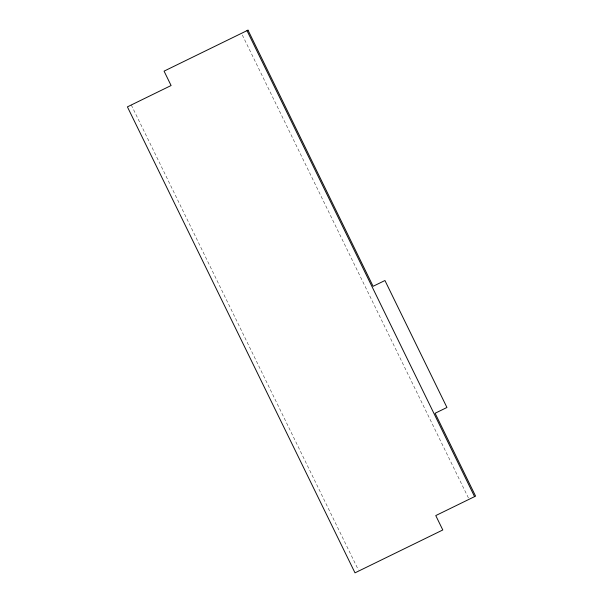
<?xml version="1.0" encoding="UTF-8"?>
<svg xmlns="http://www.w3.org/2000/svg" width="603" height="603" viewBox="0 0 603 603"><rect width="100%" height="100%" fill="white"/><g stroke="black" fill="none" stroke-linecap="round" stroke-linejoin="round"><path stroke-width="0.45" stroke-dasharray="3.02 2.26" d="M242.323 35.019L468.674 498.462M131.281 104.975L358.453 570.114"/><path stroke-width="0.9" d="M246.989 30.64L474.576 496.631M247.999 30.15L164.069 71.139L171.094 85.528L127.414 106.867L355.001 572.85L442.798 529.969L435.765 515.58L475.586 496.133L435.11 413.259L446.944 407.477L384.94 280.516L373.099 286.297L247.999 30.15"/></g></svg>
